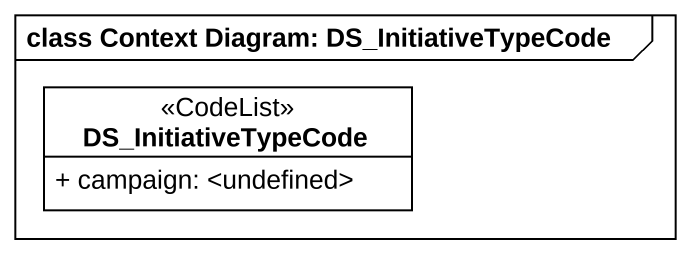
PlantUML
@startuml
mainframe class Context Diagram: DS_InitiativeTypeCode
hide circle
hide empty members
skinparam classAttributeIconSize 0
class DS_InitiativeTypeCode <<CodeList>> #FFFFFF {
  + campaign: <undefined>
}
@enduml
